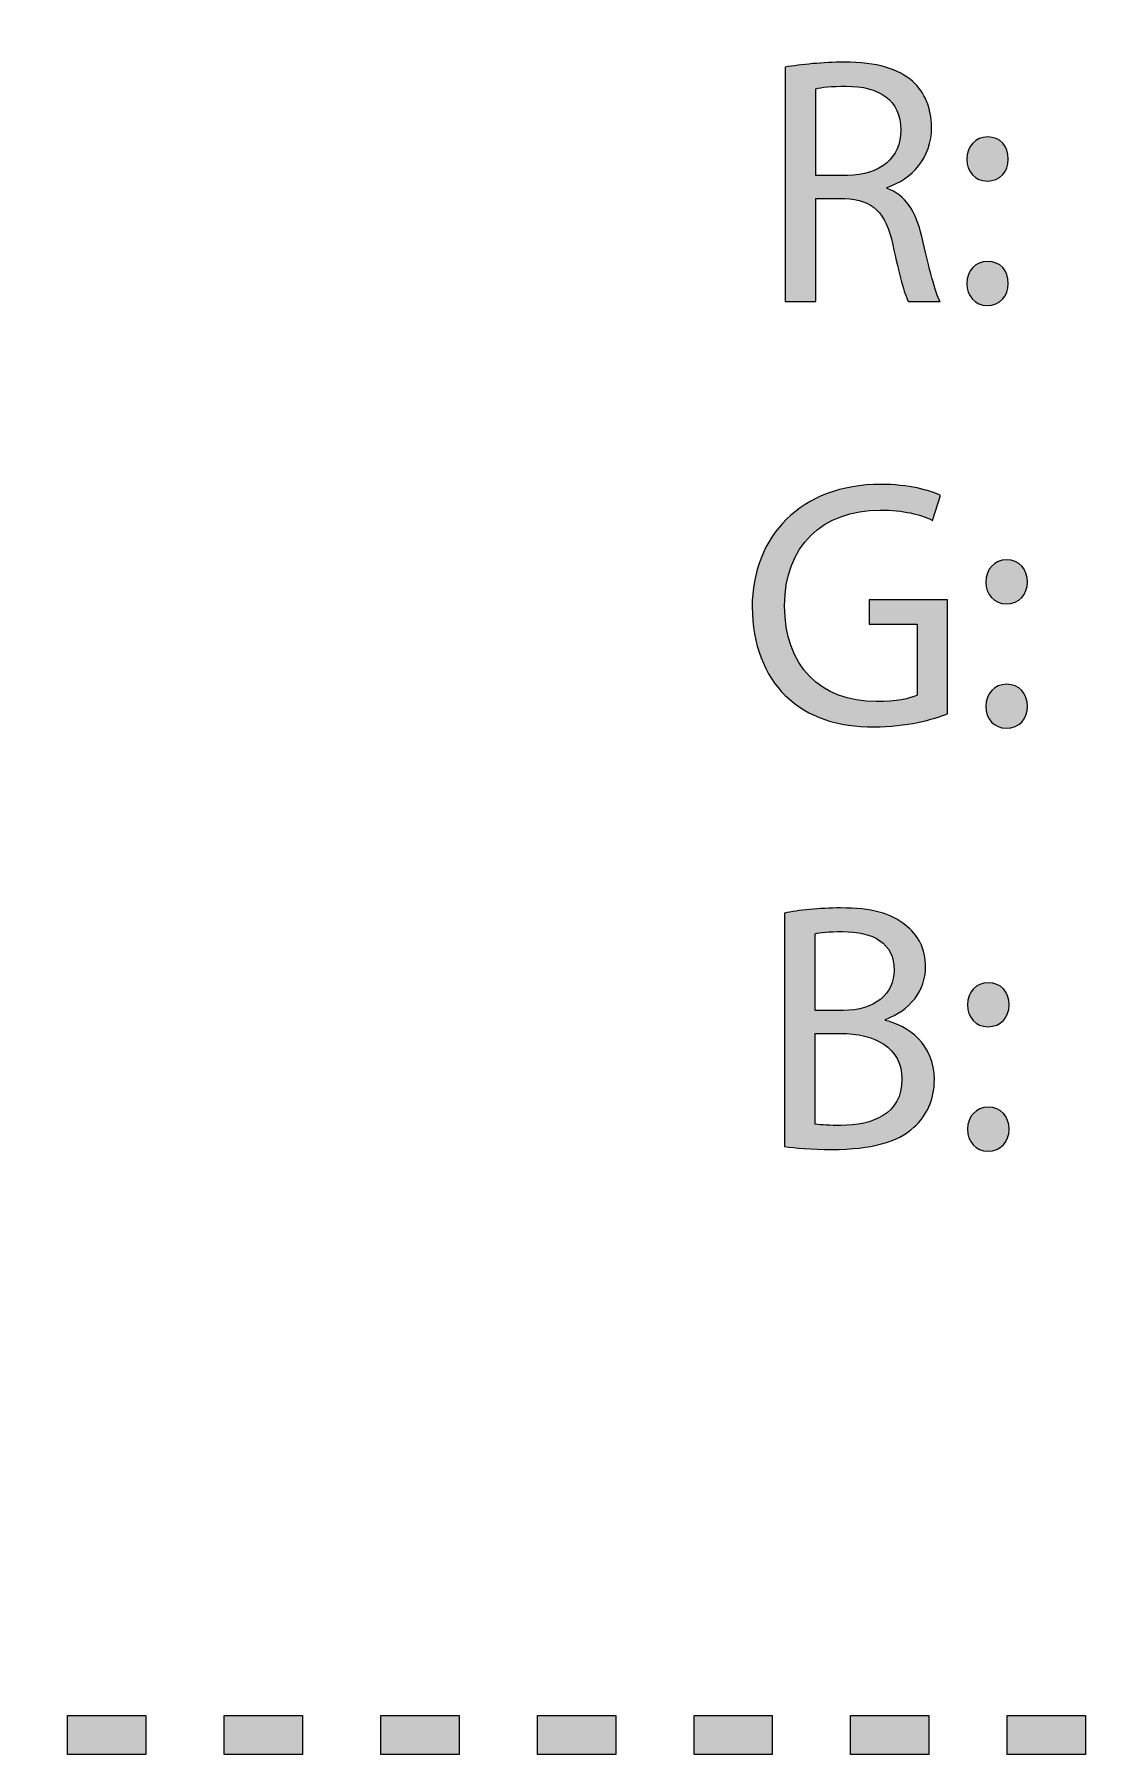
# Model space of a CAD drawing. Header units: inches. Extents: x 0 to 395, y 0 to 191.
# Drawn here: x 233.44 to 252.73, y -0.21 to 30.79 of the extents above; entities that cross this region are included whole.
import ezdxf

# ---------------------------------------------------------------- set-up
doc = ezdxf.new("R2010")
doc.units = ezdxf.units.IN
doc.header["$MEASUREMENT"] = 0
doc.layers.add('Template', color=7, linetype='Continuous')

# ---------------------------------------------------------------- blocks, each defined once
blk = doc.blocks.new('block 29')
at = {"layer": 'Template', "true_color": 0xf6921e}
h = blk.add_hatch(color=30, dxfattribs=at)
h.dxf.hatch_style = 2
edge = h.paths.add_edge_path()
edge.add_spline(control_points=[(246.973, 30.202), (247.252, 30.252), (247.659, 30.291), (248.033, 30.291), (248.624, 30.291), (249.012, 30.176), (249.272, 29.941), (249.482, 29.751), (249.609, 29.459), (249.609, 29.122), (249.609, 28.563), (249.253, 28.188), (248.809, 28.036), (248.809, 28.036), (248.809, 28.017), (248.809, 28.017), (249.132, 27.903), (249.329, 27.598), (249.431, 27.153), (249.571, 26.556), (249.672, 26.143), (249.761, 25.978), (249.761, 25.978), (249.19, 25.978), (249.19, 25.978), (249.12, 26.105), (249.025, 26.467), (248.91, 27), (248.783, 27.591), (248.548, 27.813), (248.046, 27.833), (248.046, 27.833), (247.525, 27.833), (247.525, 27.833), (247.525, 27.833), (247.525, 25.978), (247.525, 25.978), (247.525, 25.978), (246.973, 25.978), (246.973, 25.978), (246.973, 25.978), (246.973, 30.202), (246.973, 30.202)], knot_values=[0, 0, 0, 0, 1, 1, 1, 2, 2, 2, 3, 3, 3, 4, 4, 4, 5, 5, 5, 6, 6, 6, 7, 7, 7, 8, 8, 8, 9, 9, 9, 10, 10, 10, 11, 11, 11, 12, 12, 12, 13, 13, 13, 14, 14, 14, 14], degree=3, periodic=1)
edge = h.paths.add_edge_path()
edge.add_spline(control_points=[(247.525, 28.252), (247.525, 28.252), (248.091, 28.252), (248.091, 28.252), (248.681, 28.252), (249.056, 28.576), (249.056, 29.065), (249.056, 29.617), (248.656, 29.859), (248.072, 29.859), (247.805, 29.859), (247.621, 29.84), (247.525, 29.814), (247.525, 29.814), (247.525, 28.252), (247.525, 28.252)], knot_values=[0, 0, 0, 0, 1, 1, 1, 2, 2, 2, 3, 3, 3, 4, 4, 4, 5, 5, 5, 5], degree=3, periodic=1)
h = blk.add_hatch(color=30, dxfattribs=at)
h.dxf.hatch_style = 2
edge = h.paths.add_edge_path()
edge.add_spline(control_points=[(250.243, 28.544), (250.243, 28.779), (250.402, 28.944), (250.618, 28.944), (250.846, 28.944), (250.992, 28.779), (250.992, 28.544), (250.992, 28.321), (250.846, 28.15), (250.611, 28.15), (250.395, 28.15), (250.243, 28.321), (250.243, 28.544)], knot_values=[0, 0, 0, 0, 1, 1, 1, 2, 2, 2, 3, 3, 3, 4, 4, 4, 4], degree=3, periodic=1)
edge = h.paths.add_edge_path()
edge.add_spline(control_points=[(250.243, 26.302), (250.243, 26.537), (250.402, 26.702), (250.618, 26.702), (250.846, 26.702), (250.992, 26.537), (250.992, 26.302), (250.992, 26.079), (250.846, 25.908), (250.611, 25.908), (250.395, 25.908), (250.243, 26.079), (250.243, 26.302)], knot_values=[0, 0, 0, 0, 1, 1, 1, 2, 2, 2, 3, 3, 3, 4, 4, 4, 4], degree=3, periodic=1)
h = blk.add_hatch(color=30, dxfattribs=at)
h.dxf.hatch_style = 2
edge = h.paths.add_edge_path()
edge.add_spline(control_points=[(249.895, 18.548), (249.647, 18.453), (249.152, 18.313), (248.574, 18.313), (247.926, 18.313), (247.392, 18.478), (246.973, 18.879), (246.604, 19.234), (246.376, 19.806), (246.376, 20.473), (246.376, 21.75), (247.259, 22.684), (248.694, 22.684), (249.19, 22.684), (249.584, 22.576), (249.768, 22.486), (249.768, 22.486), (249.628, 22.036), (249.628, 22.036), (249.399, 22.144), (249.113, 22.22), (248.682, 22.22), (247.64, 22.22), (246.96, 21.572), (246.96, 20.498), (246.96, 19.412), (247.608, 18.771), (248.612, 18.771), (248.974, 18.771), (249.222, 18.822), (249.349, 18.885), (249.349, 18.885), (249.349, 20.162), (249.349, 20.162), (249.349, 20.162), (248.485, 20.162), (248.485, 20.162), (248.485, 20.162), (248.485, 20.606), (248.485, 20.606), (248.485, 20.606), (249.895, 20.606), (249.895, 20.606), (249.895, 20.606), (249.895, 18.548), (249.895, 18.548)], knot_values=[0, 0, 0, 0, 1, 1, 1, 2, 2, 2, 3, 3, 3, 4, 4, 4, 5, 5, 5, 6, 6, 6, 7, 7, 7, 8, 8, 8, 9, 9, 9, 10, 10, 10, 11, 11, 11, 12, 12, 12, 13, 13, 13, 14, 14, 14, 15, 15, 15, 15], degree=3, periodic=1)
h = blk.add_hatch(color=30, dxfattribs=at)
h.dxf.hatch_style = 2
edge = h.paths.add_edge_path()
edge.add_spline(control_points=[(250.586, 20.924), (250.586, 21.159), (250.745, 21.324), (250.961, 21.324), (251.189, 21.324), (251.336, 21.159), (251.336, 20.924), (251.336, 20.702), (251.189, 20.53), (250.955, 20.53), (250.739, 20.53), (250.586, 20.702), (250.586, 20.924)], knot_values=[0, 0, 0, 0, 1, 1, 1, 2, 2, 2, 3, 3, 3, 4, 4, 4, 4], degree=3, periodic=1)
edge = h.paths.add_edge_path()
edge.add_spline(control_points=[(250.586, 18.682), (250.586, 18.917), (250.745, 19.082), (250.961, 19.082), (251.189, 19.082), (251.336, 18.917), (251.336, 18.682), (251.336, 18.46), (251.189, 18.288), (250.955, 18.288), (250.739, 18.288), (250.586, 18.46), (250.586, 18.682)], knot_values=[0, 0, 0, 0, 1, 1, 1, 2, 2, 2, 3, 3, 3, 4, 4, 4, 4], degree=3, periodic=1)
h = blk.add_hatch(color=30, dxfattribs=at)
h.dxf.hatch_style = 2
edge = h.paths.add_edge_path()
edge.add_spline(control_points=[(246.96, 14.956), (247.201, 15.013), (247.589, 15.051), (247.97, 15.051), (248.523, 15.051), (248.878, 14.956), (249.139, 14.74), (249.361, 14.574), (249.501, 14.321), (249.501, 13.984), (249.501, 13.565), (249.221, 13.203), (248.777, 13.044), (248.777, 13.044), (248.777, 13.025), (248.777, 13.025), (249.183, 12.929), (249.66, 12.593), (249.66, 11.958), (249.66, 11.589), (249.513, 11.303), (249.291, 11.1), (248.999, 10.827), (248.516, 10.7), (247.817, 10.7), (247.436, 10.7), (247.144, 10.725), (246.96, 10.751), (246.96, 10.751), (246.96, 14.956), (246.96, 14.956)], knot_values=[0, 0, 0, 0, 1, 1, 1, 2, 2, 2, 3, 3, 3, 4, 4, 4, 5, 5, 5, 6, 6, 6, 7, 7, 7, 8, 8, 8, 9, 9, 9, 10, 10, 10, 10], degree=3, periodic=1)
edge = h.paths.add_edge_path()
edge.add_spline(control_points=[(247.513, 13.203), (247.513, 13.203), (248.014, 13.203), (248.014, 13.203), (248.593, 13.203), (248.935, 13.514), (248.935, 13.927), (248.935, 14.422), (248.561, 14.625), (248.002, 14.625), (247.748, 14.625), (247.601, 14.606), (247.513, 14.587), (247.513, 14.587), (247.513, 13.203), (247.513, 13.203)], knot_values=[0, 0, 0, 0, 1, 1, 1, 2, 2, 2, 3, 3, 3, 4, 4, 4, 5, 5, 5, 5], degree=3, periodic=1)
edge = h.paths.add_edge_path()
edge.add_spline(control_points=[(247.513, 11.157), (247.627, 11.138), (247.78, 11.132), (247.976, 11.132), (248.548, 11.132), (249.075, 11.342), (249.075, 11.964), (249.075, 12.542), (248.573, 12.79), (247.97, 12.79), (247.97, 12.79), (247.513, 12.79), (247.513, 12.79), (247.513, 12.79), (247.513, 11.157), (247.513, 11.157)], knot_values=[0, 0, 0, 0, 1, 1, 1, 2, 2, 2, 3, 3, 3, 4, 4, 4, 5, 5, 5, 5], degree=3, periodic=1)
h = blk.add_hatch(color=30, dxfattribs=at)
h.dxf.hatch_style = 2
edge = h.paths.add_edge_path()
edge.add_spline(control_points=[(250.256, 13.304), (250.256, 13.539), (250.414, 13.704), (250.63, 13.704), (250.859, 13.704), (251.005, 13.539), (251.005, 13.304), (251.005, 13.082), (250.859, 12.911), (250.624, 12.911), (250.408, 12.911), (250.256, 13.082), (250.256, 13.304)], knot_values=[0, 0, 0, 0, 1, 1, 1, 2, 2, 2, 3, 3, 3, 4, 4, 4, 4], degree=3, periodic=1)
edge = h.paths.add_edge_path()
edge.add_spline(control_points=[(250.256, 11.062), (250.256, 11.297), (250.414, 11.462), (250.63, 11.462), (250.859, 11.462), (251.005, 11.297), (251.005, 11.062), (251.005, 10.84), (250.859, 10.668), (250.624, 10.668), (250.408, 10.668), (250.256, 10.84), (250.256, 11.062)], knot_values=[0, 0, 0, 0, 1, 1, 1, 2, 2, 2, 3, 3, 3, 4, 4, 4, 4], degree=3, periodic=1)
at = {"layer": 'Template', "lineweight": 0}
for points, knots in [([(246.973, 30.202), (247.252, 30.252), (247.659, 30.291), (248.033, 30.291), (248.624, 30.291), (249.012, 30.176), (249.272, 29.941), (249.482, 29.751), (249.609, 29.459), (249.609, 29.122), (249.609, 28.563), (249.253, 28.188), (248.809, 28.036), (248.809, 28.036), (248.809, 28.017), (248.809, 28.017), (249.132, 27.903), (249.329, 27.598), (249.431, 27.153), (249.571, 26.556), (249.672, 26.143), (249.761, 25.978), (249.761, 25.978), (249.19, 25.978), (249.19, 25.978), (249.12, 26.105), (249.025, 26.467), (248.91, 27), (248.783, 27.591), (248.548, 27.813), (248.046, 27.833), (248.046, 27.833), (247.525, 27.833), (247.525, 27.833), (247.525, 27.833), (247.525, 25.978), (247.525, 25.978), (247.525, 25.978), (246.973, 25.978), (246.973, 25.978), (246.973, 25.978), (246.973, 30.202), (246.973, 30.202)], [0, 0, 0, 0, 1, 1, 1, 2, 2, 2, 3, 3, 3, 4, 4, 4, 5, 5, 5, 6, 6, 6, 7, 7, 7, 8, 8, 8, 9, 9, 9, 10, 10, 10, 11, 11, 11, 12, 12, 12, 13, 13, 13, 14, 14, 14, 14]), ([(247.525, 28.252), (247.525, 28.252), (248.091, 28.252), (248.091, 28.252), (248.681, 28.252), (249.056, 28.576), (249.056, 29.065), (249.056, 29.617), (248.656, 29.859), (248.072, 29.859), (247.805, 29.859), (247.621, 29.84), (247.525, 29.814), (247.525, 29.814), (247.525, 28.252), (247.525, 28.252)], [0, 0, 0, 0, 1, 1, 1, 2, 2, 2, 3, 3, 3, 4, 4, 4, 5, 5, 5, 5]), ([(250.243, 28.544), (250.243, 28.779), (250.402, 28.944), (250.618, 28.944), (250.846, 28.944), (250.992, 28.779), (250.992, 28.544), (250.992, 28.321), (250.846, 28.15), (250.611, 28.15), (250.395, 28.15), (250.243, 28.321), (250.243, 28.544)], [0, 0, 0, 0, 1, 1, 1, 2, 2, 2, 3, 3, 3, 4, 4, 4, 4]), ([(250.243, 26.302), (250.243, 26.537), (250.402, 26.702), (250.618, 26.702), (250.846, 26.702), (250.992, 26.537), (250.992, 26.302), (250.992, 26.079), (250.846, 25.908), (250.611, 25.908), (250.395, 25.908), (250.243, 26.079), (250.243, 26.302)], [0, 0, 0, 0, 1, 1, 1, 2, 2, 2, 3, 3, 3, 4, 4, 4, 4]), ([(249.895, 18.548), (249.647, 18.453), (249.152, 18.313), (248.574, 18.313), (247.926, 18.313), (247.392, 18.478), (246.973, 18.879), (246.604, 19.234), (246.376, 19.806), (246.376, 20.473), (246.376, 21.75), (247.259, 22.684), (248.694, 22.684), (249.19, 22.684), (249.584, 22.576), (249.768, 22.486), (249.768, 22.486), (249.628, 22.036), (249.628, 22.036), (249.399, 22.144), (249.113, 22.22), (248.682, 22.22), (247.64, 22.22), (246.96, 21.572), (246.96, 20.498), (246.96, 19.412), (247.608, 18.771), (248.612, 18.771), (248.974, 18.771), (249.222, 18.822), (249.349, 18.885), (249.349, 18.885), (249.349, 20.162), (249.349, 20.162), (249.349, 20.162), (248.485, 20.162), (248.485, 20.162), (248.485, 20.162), (248.485, 20.606), (248.485, 20.606), (248.485, 20.606), (249.895, 20.606), (249.895, 20.606), (249.895, 20.606), (249.895, 18.548), (249.895, 18.548)], [0, 0, 0, 0, 1, 1, 1, 2, 2, 2, 3, 3, 3, 4, 4, 4, 5, 5, 5, 6, 6, 6, 7, 7, 7, 8, 8, 8, 9, 9, 9, 10, 10, 10, 11, 11, 11, 12, 12, 12, 13, 13, 13, 14, 14, 14, 15, 15, 15, 15]), ([(250.586, 20.924), (250.586, 21.159), (250.745, 21.324), (250.961, 21.324), (251.189, 21.324), (251.336, 21.159), (251.336, 20.924), (251.336, 20.702), (251.189, 20.53), (250.955, 20.53), (250.739, 20.53), (250.586, 20.702), (250.586, 20.924)], [0, 0, 0, 0, 1, 1, 1, 2, 2, 2, 3, 3, 3, 4, 4, 4, 4]), ([(250.586, 18.682), (250.586, 18.917), (250.745, 19.082), (250.961, 19.082), (251.189, 19.082), (251.336, 18.917), (251.336, 18.682), (251.336, 18.46), (251.189, 18.288), (250.955, 18.288), (250.739, 18.288), (250.586, 18.46), (250.586, 18.682)], [0, 0, 0, 0, 1, 1, 1, 2, 2, 2, 3, 3, 3, 4, 4, 4, 4]), ([(246.96, 14.956), (247.201, 15.013), (247.589, 15.051), (247.97, 15.051), (248.523, 15.051), (248.878, 14.956), (249.139, 14.74), (249.361, 14.574), (249.501, 14.321), (249.501, 13.984), (249.501, 13.565), (249.221, 13.203), (248.777, 13.044), (248.777, 13.044), (248.777, 13.025), (248.777, 13.025), (249.183, 12.929), (249.66, 12.593), (249.66, 11.958), (249.66, 11.589), (249.513, 11.303), (249.291, 11.1), (248.999, 10.827), (248.516, 10.7), (247.817, 10.7), (247.436, 10.7), (247.144, 10.725), (246.96, 10.751), (246.96, 10.751), (246.96, 14.956), (246.96, 14.956)], [0, 0, 0, 0, 1, 1, 1, 2, 2, 2, 3, 3, 3, 4, 4, 4, 5, 5, 5, 6, 6, 6, 7, 7, 7, 8, 8, 8, 9, 9, 9, 10, 10, 10, 10]), ([(247.513, 13.203), (247.513, 13.203), (248.014, 13.203), (248.014, 13.203), (248.593, 13.203), (248.935, 13.514), (248.935, 13.927), (248.935, 14.422), (248.561, 14.625), (248.002, 14.625), (247.748, 14.625), (247.601, 14.606), (247.513, 14.587), (247.513, 14.587), (247.513, 13.203), (247.513, 13.203)], [0, 0, 0, 0, 1, 1, 1, 2, 2, 2, 3, 3, 3, 4, 4, 4, 5, 5, 5, 5]), ([(250.256, 13.304), (250.256, 13.539), (250.414, 13.704), (250.63, 13.704), (250.859, 13.704), (251.005, 13.539), (251.005, 13.304), (251.005, 13.082), (250.859, 12.911), (250.624, 12.911), (250.408, 12.911), (250.256, 13.082), (250.256, 13.304)], [0, 0, 0, 0, 1, 1, 1, 2, 2, 2, 3, 3, 3, 4, 4, 4, 4]), ([(247.513, 11.157), (247.627, 11.138), (247.78, 11.132), (247.976, 11.132), (248.548, 11.132), (249.075, 11.342), (249.075, 11.964), (249.075, 12.542), (248.573, 12.79), (247.97, 12.79), (247.97, 12.79), (247.513, 12.79), (247.513, 12.79), (247.513, 12.79), (247.513, 11.157), (247.513, 11.157)], [0, 0, 0, 0, 1, 1, 1, 2, 2, 2, 3, 3, 3, 4, 4, 4, 5, 5, 5, 5]), ([(250.256, 11.062), (250.256, 11.297), (250.414, 11.462), (250.63, 11.462), (250.859, 11.462), (251.005, 11.297), (251.005, 11.062), (251.005, 10.84), (250.859, 10.668), (250.624, 10.668), (250.408, 10.668), (250.256, 10.84), (250.256, 11.062)], [0, 0, 0, 0, 1, 1, 1, 2, 2, 2, 3, 3, 3, 4, 4, 4, 4])]:
    blk.add_open_spline(points, degree=3, knots=knots, dxfattribs=at)
blk = doc.blocks.new('block 9')
at = {"layer": 'Template'}
blk.add_blockref('block 29', (0, 0), dxfattribs=at)
blk = doc.blocks.new('block 33')
at = {"layer": 'Template', "true_color": 0xf6921e}
h = blk.add_hatch(color=30, dxfattribs=at)
h.dxf.hatch_style = 2
h.paths.add_polyline_path([(320.469, -0.205), (318.705, -0.205), (318.705, 0.5), (319.764, 0.5), (319.764, 0.853), (320.469, 0.853)])
h.paths.add_polyline_path([(317.294, -0.205), (315.883, -0.205), (315.883, 0.5), (317.294, 0.5)])
h.paths.add_polyline_path([(314.472, -0.205), (313.061, -0.205), (313.061, 0.5), (314.472, 0.5)])
h.paths.add_polyline_path([(311.65, -0.205), (310.239, -0.205), (310.239, 0.5), (311.65, 0.5)])
h.paths.add_polyline_path([(308.828, -0.205), (307.417, -0.205), (307.417, 0.5), (308.828, 0.5)])
h.paths.add_polyline_path([(306.005, -0.205), (304.594, -0.205), (304.594, 0.5), (306.005, 0.5)])
h.paths.add_polyline_path([(303.183, -0.205), (301.772, -0.205), (301.772, 0.5), (303.183, 0.5)])
h.paths.add_polyline_path([(300.361, -0.205), (298.95, -0.205), (298.95, 0.5), (300.361, 0.5)])
h.paths.add_polyline_path([(297.539, -0.205), (296.128, -0.205), (296.128, 0.5), (297.539, 0.5)])
h.paths.add_polyline_path([(294.717, -0.205), (293.305, -0.205), (293.305, 0.5), (294.717, 0.5)])
h.paths.add_polyline_path([(291.894, -0.205), (290.483, -0.205), (290.483, 0.5), (291.894, 0.5)])
h.paths.add_polyline_path([(289.072, -0.205), (287.661, -0.205), (287.661, 0.5), (289.072, 0.5)])
h.paths.add_polyline_path([(286.25, -0.205), (284.839, -0.205), (284.839, 0.5), (286.25, 0.5)])
h.paths.add_polyline_path([(283.428, -0.205), (282.017, -0.205), (282.017, 0.5), (283.428, 0.5)])
h.paths.add_polyline_path([(280.605, -0.205), (279.194, -0.205), (279.194, 0.5), (280.605, 0.5)])
h.paths.add_polyline_path([(277.783, -0.205), (276.372, -0.205), (276.372, 0.5), (277.783, 0.5)])
h.paths.add_polyline_path([(274.961, -0.205), (273.55, -0.205), (273.55, 0.5), (274.961, 0.5)])
h.paths.add_polyline_path([(272.139, -0.205), (270.728, -0.205), (270.728, 0.5), (272.139, 0.5)])
h.paths.add_polyline_path([(269.317, -0.205), (267.905, -0.205), (267.905, 0.5), (269.317, 0.5)])
h.paths.add_polyline_path([(266.494, -0.205), (265.083, -0.205), (265.083, 0.5), (266.494, 0.5)])
h.paths.add_polyline_path([(263.672, -0.205), (262.261, -0.205), (262.261, 0.5), (263.672, 0.5)])
h.paths.add_polyline_path([(260.85, -0.205), (259.439, -0.205), (259.439, 0.5), (260.85, 0.5)])
h.paths.add_polyline_path([(258.028, -0.205), (256.617, -0.205), (256.617, 0.5), (258.028, 0.5)])
h.paths.add_polyline_path([(255.205, -0.205), (253.794, -0.205), (253.794, 0.5), (255.205, 0.5)])
h.paths.add_polyline_path([(252.383, -0.205), (250.972, -0.205), (250.972, 0.5), (252.383, 0.5)])
h.paths.add_polyline_path([(249.561, -0.205), (248.15, -0.205), (248.15, 0.5), (249.561, 0.5)])
h.paths.add_polyline_path([(246.739, -0.205), (245.328, -0.205), (245.328, 0.5), (246.739, 0.5)])
h.paths.add_polyline_path([(243.917, -0.205), (242.505, -0.205), (242.505, 0.5), (243.917, 0.5)])
h.paths.add_polyline_path([(241.094, -0.205), (239.683, -0.205), (239.683, 0.5), (241.094, 0.5)])
h.paths.add_polyline_path([(238.272, -0.205), (236.861, -0.205), (236.861, 0.5), (238.272, 0.5)])
h.paths.add_polyline_path([(235.45, -0.205), (234.039, -0.205), (234.039, 0.5), (235.45, 0.5)])
h.paths.add_polyline_path([(232.628, -0.205), (231.217, -0.205), (231.217, 0.5), (232.628, 0.5)])
h.paths.add_polyline_path([(229.805, -0.205), (228.394, -0.205), (228.394, 0.5), (229.805, 0.5)])
h.paths.add_polyline_path([(226.983, -0.205), (225.572, -0.205), (225.572, 0.5), (226.983, 0.5)])
h.paths.add_polyline_path([(224.161, -0.205), (222.75, -0.205), (222.75, 0.5), (224.161, 0.5)])
h.paths.add_polyline_path([(221.339, -0.205), (219.928, -0.205), (219.928, 0.5), (221.339, 0.5)])
h.paths.add_polyline_path([(218.517, -0.205), (217.105, -0.205), (217.105, 0.5), (218.517, 0.5)])
h.paths.add_polyline_path([(215.694, -0.205), (214.283, -0.205), (214.283, 0.5), (215.694, 0.5)])
h.paths.add_polyline_path([(212.872, -0.205), (211.461, -0.205), (211.461, 0.5), (212.872, 0.5)])
h.paths.add_polyline_path([(210.05, -0.205), (208.639, -0.205), (208.639, 0.5), (210.05, 0.5)])
h.paths.add_polyline_path([(207.228, -0.205), (205.817, -0.205), (205.817, 0.5), (207.228, 0.5)])
h.paths.add_polyline_path([(204.405, -0.205), (202.994, -0.205), (202.994, 0.5), (204.405, 0.5)])
h.paths.add_polyline_path([(201.583, -0.205), (200.172, -0.205), (200.172, 0.5), (201.583, 0.5)])
h.paths.add_polyline_path([(198.761, -0.205), (197.703, -0.205), (197.703, 0.853), (198.408, 0.853), (198.408, 0.5), (198.761, 0.5)])
h.paths.add_polyline_path([(320.469, 2.264), (319.764, 2.264), (319.764, 3.675), (320.469, 3.675)])
h.paths.add_polyline_path([(198.408, 2.264), (197.703, 2.264), (197.703, 3.675), (198.408, 3.675)])
h.paths.add_polyline_path([(320.469, 5.086), (319.764, 5.086), (319.764, 6.497), (320.469, 6.497)])
h.paths.add_polyline_path([(198.408, 5.086), (197.703, 5.086), (197.703, 6.497), (198.408, 6.497)])
h.paths.add_polyline_path([(320.469, 7.909), (319.764, 7.909), (319.764, 9.32), (320.469, 9.32)])
h.paths.add_polyline_path([(198.408, 7.909), (197.703, 7.909), (197.703, 9.32), (198.408, 9.32)])
h.paths.add_polyline_path([(320.469, 10.731), (319.764, 10.731), (319.764, 12.142), (320.469, 12.142)])
h.paths.add_polyline_path([(198.408, 10.731), (197.703, 10.731), (197.703, 12.142), (198.408, 12.142)])
h.paths.add_polyline_path([(320.469, 13.553), (319.764, 13.553), (319.764, 14.964), (320.469, 14.964)])
h.paths.add_polyline_path([(198.408, 13.553), (197.703, 13.553), (197.703, 14.964), (198.408, 14.964)])
h.paths.add_polyline_path([(320.469, 16.375), (319.764, 16.375), (319.764, 17.786), (320.469, 17.786)])
h.paths.add_polyline_path([(198.408, 16.375), (197.703, 16.375), (197.703, 17.786), (198.408, 17.786)])
h.paths.add_polyline_path([(320.469, 19.197), (319.764, 19.197), (319.764, 20.609), (320.469, 20.609)])
h.paths.add_polyline_path([(198.408, 19.197), (197.703, 19.197), (197.703, 20.609), (198.408, 20.609)])
h.paths.add_polyline_path([(320.469, 22.02), (319.764, 22.02), (319.764, 23.431), (320.469, 23.431)])
h.paths.add_polyline_path([(198.408, 22.02), (197.703, 22.02), (197.703, 23.431), (198.408, 23.431)])
h.paths.add_polyline_path([(320.469, 24.842), (319.764, 24.842), (319.764, 26.253), (320.469, 26.253)])
h.paths.add_polyline_path([(198.408, 24.842), (197.703, 24.842), (197.703, 26.253), (198.408, 26.253)])
h.paths.add_polyline_path([(320.469, 27.664), (319.764, 27.664), (319.764, 29.075), (320.469, 29.075)])
h.paths.add_polyline_path([(198.408, 27.664), (197.703, 27.664), (197.703, 29.075), (198.408, 29.075)])
h.paths.add_polyline_path([(320.469, 30.486), (319.764, 30.486), (319.764, 31.897), (320.469, 31.897)])
h.paths.add_polyline_path([(198.408, 30.486), (197.703, 30.486), (197.703, 31.897), (198.408, 31.897)])
h.paths.add_polyline_path([(320.469, 33.309), (319.764, 33.309), (319.764, 34.72), (320.469, 34.72)])
h.paths.add_polyline_path([(198.408, 33.309), (197.703, 33.309), (197.703, 34.72), (198.408, 34.72)])
h.paths.add_polyline_path([(320.469, 36.131), (319.764, 36.131), (319.764, 37.542), (320.469, 37.542)])
h.paths.add_polyline_path([(198.408, 36.131), (197.703, 36.131), (197.703, 37.542), (198.408, 37.542)])
h.paths.add_polyline_path([(320.469, 38.953), (319.764, 38.953), (319.764, 40.364), (320.469, 40.364)])
h.paths.add_polyline_path([(198.408, 38.953), (197.703, 38.953), (197.703, 40.364), (198.408, 40.364)])
h.paths.add_polyline_path([(320.469, 41.775), (319.764, 41.775), (319.764, 43.186), (320.469, 43.186)])
h.paths.add_polyline_path([(198.408, 41.775), (197.703, 41.775), (197.703, 43.186), (198.408, 43.186)])
h.paths.add_polyline_path([(320.469, 44.597), (319.764, 44.597), (319.764, 46.009), (320.469, 46.009)])
h.paths.add_polyline_path([(198.408, 44.597), (197.703, 44.597), (197.703, 46.009), (198.408, 46.009)])
h.paths.add_polyline_path([(320.469, 47.42), (319.764, 47.42), (319.764, 48.831), (320.469, 48.831)])
h.paths.add_polyline_path([(198.408, 47.42), (197.703, 47.42), (197.703, 48.831), (198.408, 48.831)])
h.paths.add_polyline_path([(320.469, 50.242), (319.764, 50.242), (319.764, 51.653), (320.469, 51.653)])
h.paths.add_polyline_path([(198.408, 50.242), (197.703, 50.242), (197.703, 51.653), (198.408, 51.653)])
h.paths.add_polyline_path([(320.469, 53.064), (319.764, 53.064), (319.764, 54.475), (320.469, 54.475)])
h.paths.add_polyline_path([(198.408, 53.064), (197.703, 53.064), (197.703, 54.475), (198.408, 54.475)])
h.paths.add_polyline_path([(320.469, 55.886), (319.764, 55.886), (319.764, 57.297), (320.469, 57.297)])
h.paths.add_polyline_path([(198.408, 55.886), (197.703, 55.886), (197.703, 57.297), (198.408, 57.297)])
h.paths.add_polyline_path([(320.469, 58.709), (319.764, 58.709), (319.764, 60.12), (320.469, 60.12)])
h.paths.add_polyline_path([(198.408, 58.709), (197.703, 58.709), (197.703, 60.12), (198.408, 60.12)])
h.paths.add_polyline_path([(320.469, 61.531), (319.764, 61.531), (319.764, 62.942), (320.469, 62.942)])
h.paths.add_polyline_path([(198.408, 61.531), (197.703, 61.531), (197.703, 62.942), (198.408, 62.942)])
h.paths.add_polyline_path([(320.469, 64.353), (319.764, 64.353), (319.764, 65.764), (320.469, 65.764)])
h.paths.add_polyline_path([(198.408, 64.353), (197.703, 64.353), (197.703, 65.764), (198.408, 65.764)])
h.paths.add_polyline_path([(320.469, 67.175), (319.764, 67.175), (319.764, 68.586), (320.469, 68.586)])
h.paths.add_polyline_path([(198.408, 67.175), (197.703, 67.175), (197.703, 68.586), (198.408, 68.586)])
h.paths.add_polyline_path([(320.469, 69.997), (319.764, 69.997), (319.764, 71.409), (320.469, 71.409)])
h.paths.add_polyline_path([(198.408, 69.997), (197.703, 69.997), (197.703, 71.409), (198.408, 71.409)])
h.paths.add_polyline_path([(320.469, 72.82), (319.764, 72.82), (319.764, 74.231), (320.469, 74.231)])
h.paths.add_polyline_path([(198.408, 72.82), (197.703, 72.82), (197.703, 74.231), (198.408, 74.231)])
h.paths.add_polyline_path([(320.469, 75.642), (319.764, 75.642), (319.764, 77.053), (320.469, 77.053)])
h.paths.add_polyline_path([(198.408, 75.642), (197.703, 75.642), (197.703, 77.053), (198.408, 77.053)])
h.paths.add_polyline_path([(320.469, 78.464), (319.764, 78.464), (319.764, 79.875), (320.469, 79.875)])
h.paths.add_polyline_path([(198.408, 78.464), (197.703, 78.464), (197.703, 79.875), (198.408, 79.875)])
h.paths.add_polyline_path([(320.469, 81.286), (319.764, 81.286), (319.764, 82.697), (320.469, 82.697)])
h.paths.add_polyline_path([(198.408, 81.286), (197.703, 81.286), (197.703, 82.697), (198.408, 82.697)])
h.paths.add_polyline_path([(320.469, 84.109), (319.764, 84.109), (319.764, 85.52), (320.469, 85.52)])
h.paths.add_polyline_path([(198.408, 84.109), (197.703, 84.109), (197.703, 85.52), (198.408, 85.52)])
h.paths.add_polyline_path([(320.469, 86.931), (319.764, 86.931), (319.764, 88.342), (320.469, 88.342)])
h.paths.add_polyline_path([(198.408, 86.931), (197.703, 86.931), (197.703, 88.342), (198.408, 88.342)])
h.paths.add_polyline_path([(320.469, 89.753), (319.764, 89.753), (319.764, 91.164), (320.469, 91.164)])
h.paths.add_polyline_path([(198.408, 89.753), (197.703, 89.753), (197.703, 91.164), (198.408, 91.164)])
h.paths.add_polyline_path([(320.469, 92.575), (319.764, 92.575), (319.764, 93.986), (320.469, 93.986)])
h.paths.add_polyline_path([(198.408, 92.575), (197.703, 92.575), (197.703, 93.986), (198.408, 93.986)])
h.paths.add_polyline_path([(198.408, 95.397), (197.703, 95.397), (197.703, 96.809), (198.408, 96.809)])
h.paths.add_polyline_path([(320.469, 95.397), (319.764, 95.397), (319.764, 96.809), (320.469, 96.809)])
h.paths.add_polyline_path([(320.469, 98.22), (319.764, 98.22), (319.764, 99.631), (320.469, 99.631)])
h.paths.add_polyline_path([(198.408, 98.22), (197.703, 98.22), (197.703, 99.631), (198.408, 99.631)])
h.paths.add_polyline_path([(320.469, 101.042), (319.764, 101.042), (319.764, 102.453), (320.469, 102.453)])
h.paths.add_polyline_path([(198.408, 101.042), (197.703, 101.042), (197.703, 102.453), (198.408, 102.453)])
h.paths.add_polyline_path([(320.469, 103.864), (319.764, 103.864), (319.764, 105.275), (320.469, 105.275)])
h.paths.add_polyline_path([(198.408, 103.864), (197.703, 103.864), (197.703, 105.275), (198.408, 105.275)])
h.paths.add_polyline_path([(320.469, 106.686), (319.764, 106.686), (319.764, 108.097), (320.469, 108.097)])
h.paths.add_polyline_path([(198.408, 106.686), (197.703, 106.686), (197.703, 108.097), (198.408, 108.097)])
h.paths.add_polyline_path([(320.469, 109.509), (319.764, 109.509), (319.764, 110.92), (320.469, 110.92)])
h.paths.add_polyline_path([(198.408, 109.509), (197.703, 109.509), (197.703, 110.92), (198.408, 110.92)])
h.paths.add_polyline_path([(320.469, 112.331), (319.764, 112.331), (319.764, 113.742), (320.469, 113.742)])
h.paths.add_polyline_path([(198.408, 112.331), (197.703, 112.331), (197.703, 113.742), (198.408, 113.742)])
h.paths.add_polyline_path([(320.469, 115.153), (319.764, 115.153), (319.764, 116.564), (320.469, 116.564)])
h.paths.add_polyline_path([(198.408, 115.153), (197.703, 115.153), (197.703, 116.564), (198.408, 116.564)])
h.paths.add_polyline_path([(320.469, 117.975), (319.764, 117.975), (319.764, 119.386), (320.469, 119.386)])
h.paths.add_polyline_path([(198.408, 117.975), (197.703, 117.975), (197.703, 119.386), (198.408, 119.386)])
h.paths.add_polyline_path([(320.469, 120.797), (319.764, 120.797), (319.764, 122.209), (320.469, 122.209)])
h.paths.add_polyline_path([(198.408, 120.797), (197.703, 120.797), (197.703, 122.209), (198.408, 122.209)])
h.paths.add_polyline_path([(320.469, 123.62), (319.764, 123.62), (319.764, 125.031), (320.469, 125.031)])
h.paths.add_polyline_path([(198.408, 123.62), (197.703, 123.62), (197.703, 125.031), (198.408, 125.031)])
h.paths.add_polyline_path([(320.469, 126.442), (319.764, 126.442), (319.764, 127.853), (320.469, 127.853)])
h.paths.add_polyline_path([(198.408, 126.442), (197.703, 126.442), (197.703, 127.853), (198.408, 127.853)])
h.paths.add_polyline_path([(320.469, 129.264), (319.764, 129.264), (319.764, 130.675), (320.469, 130.675)])
h.paths.add_polyline_path([(198.408, 129.264), (197.703, 129.264), (197.703, 130.675), (198.408, 130.675)])
h.paths.add_polyline_path([(320.469, 132.086), (319.764, 132.086), (319.764, 133.497), (320.469, 133.497)])
h.paths.add_polyline_path([(198.408, 132.086), (197.703, 132.086), (197.703, 133.497), (198.408, 133.497)])
h.paths.add_polyline_path([(320.469, 134.909), (319.764, 134.909), (319.764, 136.32), (320.469, 136.32)])
h.paths.add_polyline_path([(198.408, 134.909), (197.703, 134.909), (197.703, 136.32), (198.408, 136.32)])
h.paths.add_polyline_path([(320.469, 137.731), (319.764, 137.731), (319.764, 139.142), (320.469, 139.142)])
h.paths.add_polyline_path([(198.408, 137.731), (197.703, 137.731), (197.703, 139.142), (198.408, 139.142)])
h.paths.add_polyline_path([(320.469, 140.553), (319.764, 140.553), (319.764, 141.964), (320.469, 141.964)])
h.paths.add_polyline_path([(198.408, 140.553), (197.703, 140.553), (197.703, 141.964), (198.408, 141.964)])
h.paths.add_polyline_path([(320.469, 143.375), (319.764, 143.375), (319.764, 144.786), (320.469, 144.786)])
h.paths.add_polyline_path([(198.408, 143.375), (197.703, 143.375), (197.703, 144.786), (198.408, 144.786)])
h.paths.add_polyline_path([(320.469, 146.197), (319.764, 146.197), (319.764, 147.609), (320.469, 147.609)])
h.paths.add_polyline_path([(198.408, 146.197), (197.703, 146.197), (197.703, 147.609), (198.408, 147.609)])
h.paths.add_polyline_path([(320.469, 149.02), (319.764, 149.02), (319.764, 150.431), (320.469, 150.431)])
h.paths.add_polyline_path([(198.408, 149.02), (197.703, 149.02), (197.703, 150.431), (198.408, 150.431)])
h.paths.add_polyline_path([(320.469, 151.842), (319.764, 151.842), (319.764, 153.253), (320.469, 153.253)])
h.paths.add_polyline_path([(198.408, 151.842), (197.703, 151.842), (197.703, 153.253), (198.408, 153.253)])
h.paths.add_polyline_path([(320.469, 154.664), (319.058, 154.664), (319.058, 155.37), (320.469, 155.37)])
h.paths.add_polyline_path([(317.647, 154.664), (316.236, 154.664), (316.236, 155.37), (317.647, 155.37)])
h.paths.add_polyline_path([(314.825, 154.664), (313.414, 154.664), (313.414, 155.37), (314.825, 155.37)])
h.paths.add_polyline_path([(312.003, 154.664), (310.592, 154.664), (310.592, 155.37), (312.003, 155.37)])
h.paths.add_polyline_path([(309.18, 154.664), (307.769, 154.664), (307.769, 155.37), (309.18, 155.37)])
h.paths.add_polyline_path([(306.358, 154.664), (304.947, 154.664), (304.947, 155.37), (306.358, 155.37)])
h.paths.add_polyline_path([(303.536, 154.664), (302.125, 154.664), (302.125, 155.37), (303.536, 155.37)])
h.paths.add_polyline_path([(300.714, 154.664), (299.303, 154.664), (299.303, 155.37), (300.714, 155.37)])
h.paths.add_polyline_path([(297.892, 154.664), (296.48, 154.664), (296.48, 155.37), (297.892, 155.37)])
h.paths.add_polyline_path([(295.069, 154.664), (293.658, 154.664), (293.658, 155.37), (295.069, 155.37)])
h.paths.add_polyline_path([(292.247, 154.664), (290.836, 154.664), (290.836, 155.37), (292.247, 155.37)])
h.paths.add_polyline_path([(289.425, 154.664), (288.014, 154.664), (288.014, 155.37), (289.425, 155.37)])
h.paths.add_polyline_path([(286.603, 154.664), (285.192, 154.664), (285.192, 155.37), (286.603, 155.37)])
h.paths.add_polyline_path([(283.78, 154.664), (282.369, 154.664), (282.369, 155.37), (283.78, 155.37)])
h.paths.add_polyline_path([(280.958, 154.664), (279.547, 154.664), (279.547, 155.37), (280.958, 155.37)])
h.paths.add_polyline_path([(278.136, 154.664), (276.725, 154.664), (276.725, 155.37), (278.136, 155.37)])
h.paths.add_polyline_path([(275.314, 154.664), (273.903, 154.664), (273.903, 155.37), (275.314, 155.37)])
h.paths.add_polyline_path([(272.492, 154.664), (271.08, 154.664), (271.08, 155.37), (272.492, 155.37)])
h.paths.add_polyline_path([(269.669, 154.664), (268.258, 154.664), (268.258, 155.37), (269.669, 155.37)])
h.paths.add_polyline_path([(266.847, 154.664), (265.436, 154.664), (265.436, 155.37), (266.847, 155.37)])
h.paths.add_polyline_path([(264.025, 154.664), (262.614, 154.664), (262.614, 155.37), (264.025, 155.37)])
h.paths.add_polyline_path([(261.203, 154.664), (259.792, 154.664), (259.792, 155.37), (261.203, 155.37)])
h.paths.add_polyline_path([(258.38, 154.664), (256.969, 154.664), (256.969, 155.37), (258.38, 155.37)])
h.paths.add_polyline_path([(255.558, 154.664), (254.147, 154.664), (254.147, 155.37), (255.558, 155.37)])
h.paths.add_polyline_path([(252.736, 154.664), (251.325, 154.664), (251.325, 155.37), (252.736, 155.37)])
h.paths.add_polyline_path([(249.914, 154.664), (248.503, 154.664), (248.503, 155.37), (249.914, 155.37)])
h.paths.add_polyline_path([(247.092, 154.664), (245.68, 154.664), (245.68, 155.37), (247.092, 155.37)])
h.paths.add_polyline_path([(244.269, 154.664), (242.858, 154.664), (242.858, 155.37), (244.269, 155.37)])
h.paths.add_polyline_path([(241.447, 154.664), (240.036, 154.664), (240.036, 155.37), (241.447, 155.37)])
h.paths.add_polyline_path([(238.625, 154.664), (237.214, 154.664), (237.214, 155.37), (238.625, 155.37)])
h.paths.add_polyline_path([(235.803, 154.664), (234.392, 154.664), (234.392, 155.37), (235.803, 155.37)])
h.paths.add_polyline_path([(232.98, 154.664), (231.569, 154.664), (231.569, 155.37), (232.98, 155.37)])
h.paths.add_polyline_path([(230.158, 154.664), (228.747, 154.664), (228.747, 155.37), (230.158, 155.37)])
h.paths.add_polyline_path([(227.336, 154.664), (225.925, 154.664), (225.925, 155.37), (227.336, 155.37)])
h.paths.add_polyline_path([(224.514, 154.664), (223.103, 154.664), (223.103, 155.37), (224.514, 155.37)])
h.paths.add_polyline_path([(221.692, 154.664), (220.28, 154.664), (220.28, 155.37), (221.692, 155.37)])
h.paths.add_polyline_path([(218.869, 154.664), (217.458, 154.664), (217.458, 155.37), (218.869, 155.37)])
h.paths.add_polyline_path([(216.047, 154.664), (214.636, 154.664), (214.636, 155.37), (216.047, 155.37)])
h.paths.add_polyline_path([(213.225, 154.664), (211.814, 154.664), (211.814, 155.37), (213.225, 155.37)])
h.paths.add_polyline_path([(210.403, 154.664), (208.992, 154.664), (208.992, 155.37), (210.403, 155.37)])
h.paths.add_polyline_path([(207.58, 154.664), (206.169, 154.664), (206.169, 155.37), (207.58, 155.37)])
h.paths.add_polyline_path([(204.758, 154.664), (203.347, 154.664), (203.347, 155.37), (204.758, 155.37)])
h.paths.add_polyline_path([(201.936, 154.664), (200.525, 154.664), (200.525, 155.37), (201.936, 155.37)])
h.paths.add_polyline_path([(199.114, 154.664), (197.703, 154.664), (197.703, 155.37), (199.114, 155.37)])
at = {"layer": 'Template', "lineweight": 0}
for points in [[(235.45, -0.205), (234.039, -0.205), (234.039, 0.5), (235.45, 0.5), (235.45, -0.205), (235.45, -0.205)], [(238.272, -0.205), (236.861, -0.205), (236.861, 0.5), (238.272, 0.5), (238.272, -0.205), (238.272, -0.205)], [(241.094, -0.205), (239.683, -0.205), (239.683, 0.5), (241.094, 0.5), (241.094, -0.205), (241.094, -0.205)], [(243.917, -0.205), (242.505, -0.205), (242.505, 0.5), (243.917, 0.5), (243.917, -0.205), (243.917, -0.205)], [(246.739, -0.205), (245.328, -0.205), (245.328, 0.5), (246.739, 0.5), (246.739, -0.205), (246.739, -0.205)], [(249.561, -0.205), (248.15, -0.205), (248.15, 0.5), (249.561, 0.5), (249.561, -0.205), (249.561, -0.205)], [(252.383, -0.205), (250.972, -0.205), (250.972, 0.5), (252.383, 0.5), (252.383, -0.205), (252.383, -0.205)]]:
    blk.add_lwpolyline(points, dxfattribs=at)
blk = doc.blocks.new('block 8')
at = {"layer": 'Template'}
for name in ['block 33', 'block 9']:
    blk.add_blockref(name, (0, 0), dxfattribs=at)

msp = doc.modelspace()

# ---------------------------------------------------------------- block references
at = {"layer": 'Template'}
msp.add_blockref('block 8', (0, 0), dxfattribs=at)

doc.saveas('drawing.dxf')
